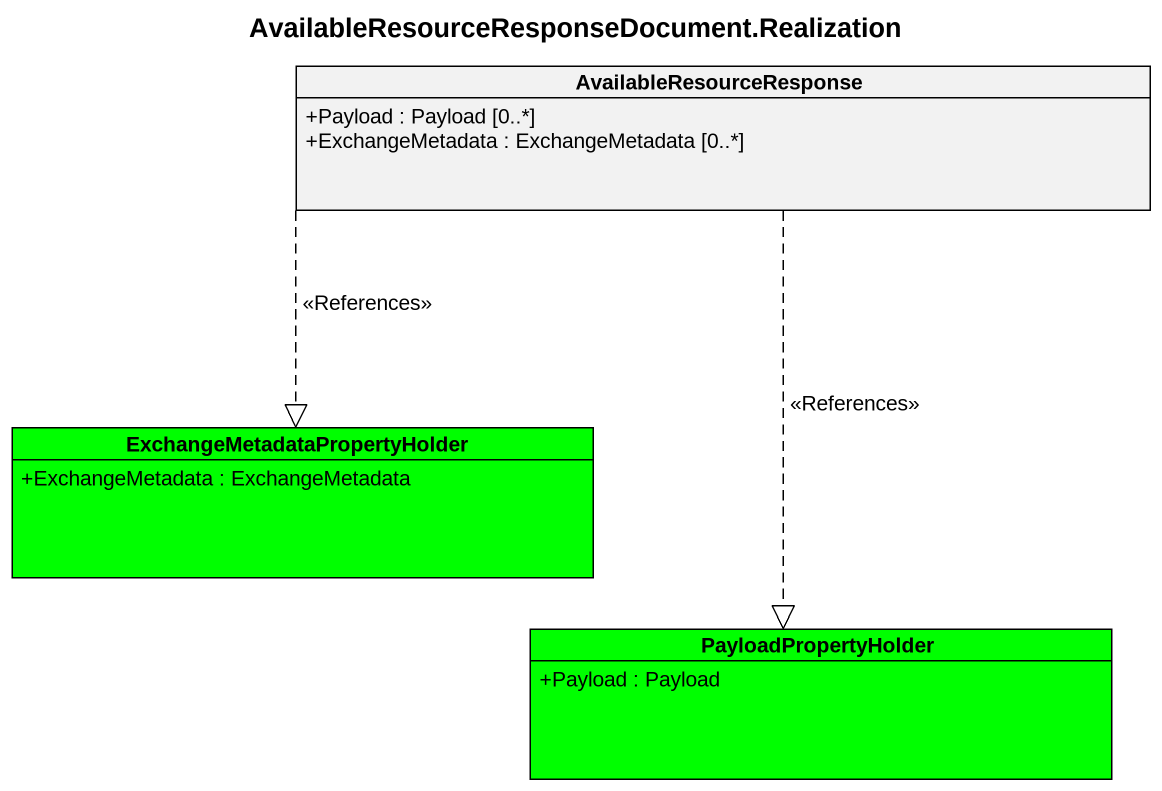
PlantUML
@startuml
title AvailableResourceResponseDocument.Realization
hide circle
hide empty members
skinparam classAttributeIconSize 0
class AvailableResourceResponse {
  +Payload : Payload [0..*]
  +ExchangeMetadata : ExchangeMetadata [0..*]
}
class "ExchangeMetadataPropertyHolder" as ExchangeMetadataPropertyHold #00FF00 {
  +ExchangeMetadata : ExchangeMetadata
}
class PayloadPropertyHolder #00FF00 {
  +Payload : Payload
}
AvailableResourceResponse ..|> ExchangeMetadataPropertyHold : <<References>>
AvailableResourceResponse ..|> PayloadPropertyHolder : <<References>>
@enduml
